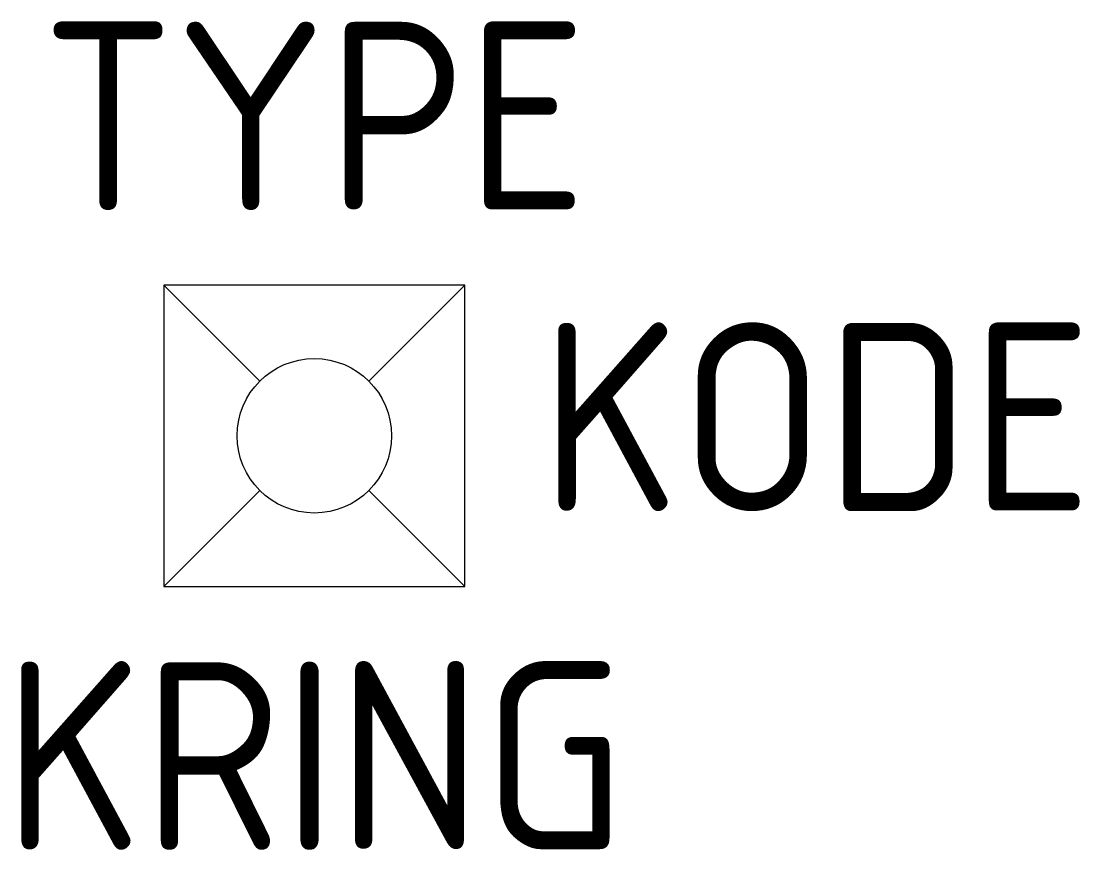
# Model space of a CAD drawing. Extents: x -3.9 to 10.2, y -5.5 to 5.5.
import ezdxf
from ezdxf.enums import TextEntityAlignment as Align

# ---------------------------------------------------------------- set-up
doc = ezdxf.new("R2010")
doc.units = 0
doc.layers.get('0').update_dxf_attribs({"linetype": 'CONTINUOUS'})
doc.styles.get("Standard").update_dxf_attribs({"font": 'iso8.shx'})

msp = doc.modelspace()

# ---------------------------------------------------------------- linework, layer by layer
for p, q in [((-2, 2), (-0.726, 0.726)), ((2, 2), (-2, 2)), ((-2, 2), (-2, -2)), ((0.726, 0.726), (2, 2)), ((2, -2), (2, 2)), ((-2, -2), (-0.726, -0.726)), ((0.726, -0.726), (2, -2)), ((-2, -2), (2, -2))]:
    msp.add_line(p, q)
msp.add_circle((0, 0), 1.026)

# ---------------------------------------------------------------- texts
for tag, p in [('TYPE', (0, 3)), ('KRING', (0, -5.5))]:
    msp.add_attdef(tag, text='XXX', height=2.5).set_placement(p, align=Align.CENTER)
msp.add_attdef('KODE', (3, -1), 'XXX', height=2.5)

doc.saveas('drawing.dxf')
